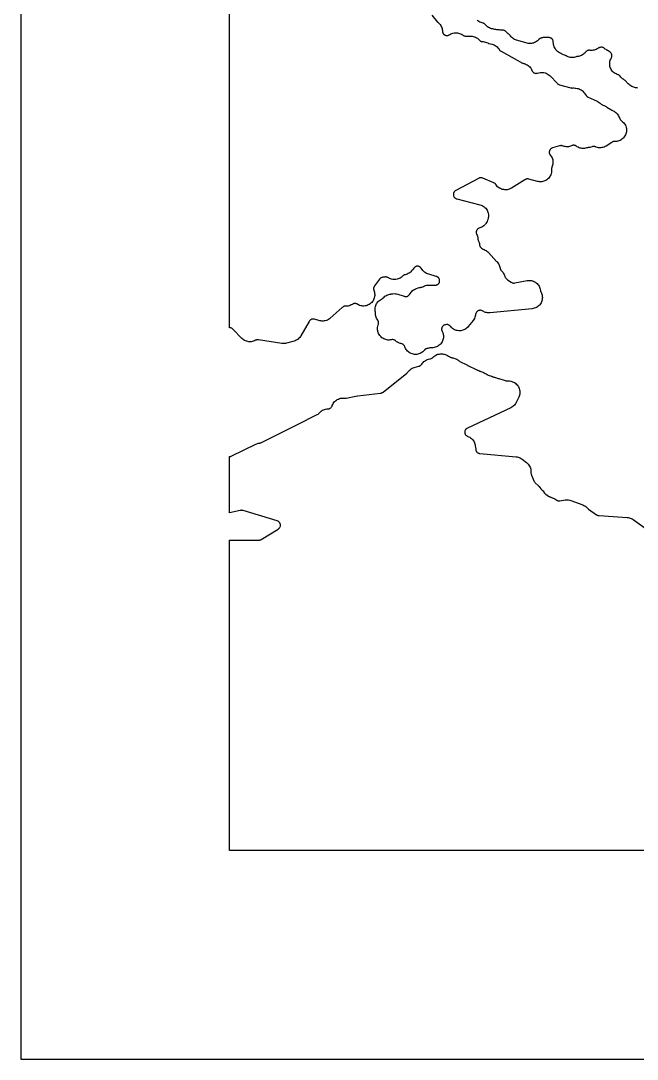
# Model space of a CAD drawing. Header units: metres. Extents: x 0 to 400, y 0 to 202.
# Drawn here: x 0 to 35.4, y 0 to 59.7 of the extents above; entities that cross this region are included whole.
import ezdxf

# ---------------------------------------------------------------- set-up
doc = ezdxf.new("R2010")
doc.units = ezdxf.units.M

msp = doc.modelspace()

# ---------------------------------------------------------------- linework, layer by layer
msp.add_lwpolyline([(400, 202.2006), (0, 202.2006), (0, -0.0004), (400, -0.0004), (400, 202.2006)], close=True)
for points in [[(23.611, 60.0026), (23.952, 59.6046), (23.977, 59.5786), (24.011, 59.5486), (24.055, 59.5056), (24.095, 59.4596), (24.13, 59.4096), (24.16, 59.3566), (24.185, 59.3006), (24.205, 59.2426), (24.219, 59.1836), (24.228, 59.1226), (24.23, 59.0866), (24.234, 59.0506), (24.239, 59.0246), (24.246, 59.0006), (24.255, 58.9786), (24.265, 58.9596), (24.28, 58.9386), (24.296, 58.9186), (24.313, 58.9016), (24.331, 58.8866), (24.35, 58.8736), (24.371, 58.8626), (24.398, 58.8506), (24.422, 58.8436), (24.44, 58.8396), (24.463, 58.8376), (24.49, 58.8366), (24.517, 58.8386), (24.544, 58.8436), (24.576, 58.8526), (24.599, 58.8616), (24.621, 58.8726), (24.657, 58.8956), (24.713, 58.9266), (24.772, 58.9516), (24.832, 58.9716), (24.894, 58.9846), (24.958, 58.9926), (25.022, 58.9936), (25.085, 58.9876), (25.148, 58.9766), (25.209, 58.9586), (25.268, 58.9356), (25.325, 58.9066), (25.378, 58.8716), (25.415, 58.8456), (25.439, 58.8306), (25.458, 58.8216), (25.479, 58.8146), (25.505, 58.8076), (25.53, 58.8036), (25.568, 58.8016), (25.865, 58.7976), (25.932, 58.7936), (25.997, 58.7826), (26.061, 58.7646), (26.123, 58.7406), (26.182, 58.7096), (26.238, 58.6736), (26.29, 58.6316), (26.337, 58.5846), (26.357, 58.5636), (26.376, 58.5456), (26.393, 58.5326), (26.417, 58.5176), (26.44, 58.5066), (26.458, 58.4996), (26.484, 58.4936), (26.511, 58.4886), (26.566, 58.4846), (26.634, 58.4766), (26.701, 58.4606), (26.766, 58.4386), (26.828, 58.4086), (26.85, 58.3966), (26.876, 58.3856), (26.916, 58.3726), (27.058, 58.3356), (27.064, 58.3346), (27.072, 58.3326), (27.086, 58.3286), (27.137, 58.3146), (27.2, 58.2906), (27.26, 58.2596), (27.317, 58.2236), (27.369, 58.1806), (27.417, 58.1326), (27.459, 58.0806), (27.496, 58.0246), (27.502, 58.0146), (27.514, 57.9976), (27.532, 57.9786), (27.548, 57.9636), (27.57, 57.9476), (27.603, 57.9266), (28.83, 57.2546), (28.867, 57.2366), (28.888, 57.2286), (28.926, 57.2186), (28.986, 57.2006), (29.043, 57.1766), (29.098, 57.1476), (29.15, 57.1136), (29.198, 57.0736), (29.243, 57.0306), (29.283, 56.9826), (29.318, 56.9316), (29.348, 56.8766), (29.373, 56.8196), (29.376, 56.8126), (29.387, 56.7896), (29.399, 56.7706), (29.416, 56.7486), (29.433, 56.7296), (29.448, 56.7166), (29.468, 56.7026), (29.493, 56.6886), (29.514, 56.6786), (29.534, 56.6716), (29.561, 56.6656), (29.585, 56.6616), (29.607, 56.6616), (29.632, 56.6626), (29.66, 56.6676), (29.687, 56.6746), (29.698, 56.6786), (29.764, 56.6986), (29.833, 56.7106), (29.902, 56.7166), (29.971, 56.7146), (29.995, 56.7126), (30.061, 56.7036), (30.126, 56.6876), (30.189, 56.6656), (30.249, 56.6366), (30.306, 56.6026), (30.359, 56.5616), (30.408, 56.5166), (30.815, 56.0936), (30.848, 56.0636), (30.87, 56.0456), (30.892, 56.0326), (30.915, 56.0226), (30.956, 56.0086), (31.599, 55.8306), (31.638, 55.8216), (31.663, 55.8186), (31.685, 55.8176), (31.712, 55.8196), (31.782, 55.8196), (31.852, 55.8136), (31.894, 55.8066), (31.897, 55.8066), (31.96, 55.7986), (32.022, 55.7846), (32.082, 55.7646), (32.14, 55.7386), (32.195, 55.7066), (32.247, 55.6706), (32.295, 55.6286), (32.339, 55.5826), (32.378, 55.5316), (32.477, 55.3906), (32.5, 55.3606), (32.515, 55.3446), (32.531, 55.3296), (32.55, 55.3156), (32.569, 55.3036), (32.601, 55.2876), (33.114, 55.0586), (33.175, 55.0266), (33.233, 54.9896), (33.278, 54.9516), (33.286, 54.9456), (33.292, 54.9396), (33.321, 54.9146), (33.355, 54.8916), (33.391, 54.8686), (33.425, 54.8486), (33.451, 54.8376), (33.493, 54.8186), (33.497, 54.8156), (33.521, 54.8056), (33.551, 54.7936), (33.575, 54.7836), (33.627, 54.7576), (33.676, 54.7266), (33.894, 54.5766), (33.924, 54.5576), (33.947, 54.5466), (33.973, 54.5356), (34.002, 54.5246), (34.03, 54.5136), (34.085, 54.4856), (34.137, 54.4526), (34.186, 54.4156), (34.231, 54.3736), (34.272, 54.3276), (34.309, 54.2776), (34.34, 54.2256), (34.366, 54.1696), (34.413, 54.0576), (34.43, 54.0206), (34.443, 53.9996), (34.456, 53.9826), (34.474, 53.9626), (34.493, 53.9456), (34.53, 53.9196), (34.58, 53.8796), (34.627, 53.8346), (34.668, 53.7856), (34.705, 53.7336), (34.736, 53.6766), (34.761, 53.6176), (34.781, 53.5566), (34.794, 53.4936), (34.801, 53.4306), (34.801, 53.3656), (34.796, 53.3016), (34.784, 53.2386), (34.766, 53.1776), (34.741, 53.1176), (34.711, 53.0606), (34.676, 53.0076), (34.635, 52.9576), (34.59, 52.9126), (34.54, 52.8716), (34.487, 52.8356), (34.43, 52.8056), (34.371, 52.7806), (34.309, 52.7626), (34.246, 52.7506), (34.182, 52.7446), (34.15, 52.7446), (34.093, 52.7436), (34.07, 52.7406), (34.044, 52.7346), (34.02, 52.7266), (33.996, 52.7156), (33.959, 52.6946), (33.628, 52.4836), (33.571, 52.4516), (33.512, 52.4246), (33.45, 52.4046), (33.386, 52.3906), (33.322, 52.3826), (33.257, 52.3816), (33.192, 52.3876), (33.128, 52.3996), (33.065, 52.4176), (33.032, 52.4316), (33.025, 52.4346), (33.005, 52.4426), (32.985, 52.4496), (32.965, 52.4546), (32.938, 52.4596), (32.915, 52.4606), (32.891, 52.4596), (32.864, 52.4566), (32.843, 52.4516), (32.822, 52.4446), (32.821, 52.4446), (32.758, 52.4206), (32.693, 52.4026), (32.626, 52.3926), (32.61, 52.3916), (32.558, 52.3866), (32.536, 52.3816), (32.507, 52.3726), (32.447, 52.3566), (32.386, 52.3466), (32.325, 52.3426), (32.263, 52.3446), (32.202, 52.3516), (32.141, 52.3656), (32.082, 52.3846), (32.026, 52.4096), (31.972, 52.4396), (31.921, 52.4736), (31.912, 52.4806), (31.888, 52.4956), (31.866, 52.5066), (31.844, 52.5146), (31.823, 52.5206), (31.798, 52.5246), (31.771, 52.5266), (31.751, 52.5266), (31.725, 52.5236), (31.701, 52.5176), (31.68, 52.5116), (31.645, 52.4956), (31.587, 52.4736), (31.527, 52.4576), (31.466, 52.4466), (31.405, 52.4416), (31.343, 52.4426), (31.281, 52.4496), (31.221, 52.4626), (31.162, 52.4816), (31.117, 52.4976), (31.095, 52.5026), (31.07, 52.5066), (31.046, 52.5076), (31.021, 52.5066), (31, 52.5036), (30.961, 52.4936), (30.558, 52.3716), (30.52, 52.3586), (30.497, 52.3476), (30.476, 52.3346), (30.458, 52.3216), (30.44, 52.3066), (30.424, 52.2886), (30.409, 52.2686), (30.396, 52.2476), (30.385, 52.2256), (30.377, 52.2046), (30.371, 52.1806), (30.366, 52.1546), (30.365, 52.1346), (30.366, 52.1076), (30.369, 52.0806), (30.373, 52.0596), (30.381, 52.0376), (30.39, 52.0156), (30.403, 51.9936), (30.417, 51.9736), (30.424, 51.9656), (30.462, 51.9156), (30.495, 51.8626), (30.523, 51.8066), (30.546, 51.7486), (30.563, 51.6886), (30.574, 51.6276), (30.579, 51.5646), (30.578, 51.5026), (30.571, 51.4406), (30.558, 51.3796), (30.539, 51.3196), (30.514, 51.2626), (30.514, 51.2616), (30.506, 51.2386), (30.5, 51.2166), (30.496, 51.1916), (30.495, 51.1656), (30.496, 51.1426), (30.496, 51.1416), (30.497, 51.1106), (30.499, 51.0796), (30.496, 51.0166), (30.487, 50.9546), (30.473, 50.8936), (30.452, 50.8346), (30.426, 50.7776), (30.394, 50.7236), (30.358, 50.6726), (30.316, 50.6256), (30.27, 50.5826), (30.221, 50.5446), (30.168, 50.5116), (30.111, 50.4836), (30.053, 50.4606), (29.993, 50.4446), (29.931, 50.4336), (29.868, 50.4286), (29.806, 50.4306), (29.743, 50.4376), (29.682, 50.4506), (29.196, 50.5826), (29.154, 50.5906), (29.127, 50.5936), (29.102, 50.5946), (29.077, 50.5916), (29.051, 50.5866), (29.026, 50.5786), (29.001, 50.5686), (28.964, 50.5486), (28.188, 50.0666), (28.131, 50.0346), (28.07, 50.0086), (28.008, 49.9896), (27.944, 49.9756), (27.878, 49.9696), (27.813, 49.9696), (27.748, 49.9766), (27.683, 49.9896), (27.621, 50.0086), (27.561, 50.0346), (27.503, 50.0666), (27.45, 50.1036), (27.4, 50.1466), (27.355, 50.1946), (27.314, 50.2456), (27.281, 50.2936), (27.268, 50.3086), (27.25, 50.3246), (27.228, 50.3426), (27.208, 50.3546), (27.172, 50.3716), (26.546, 50.6376), (26.505, 50.6526), (26.481, 50.6586), (26.459, 50.6626), (26.43, 50.6636), (26.406, 50.6626), (26.383, 50.6596), (26.36, 50.6536), (26.336, 50.6446), (26.298, 50.6266), (24.998, 49.9226), (24.963, 49.9006), (24.943, 49.8866), (24.926, 49.8706), (24.909, 49.8506), (24.895, 49.8306), (24.882, 49.8096), (24.871, 49.7856), (24.863, 49.7606), (24.858, 49.7396), (24.855, 49.7116), (24.854, 49.6866), (24.856, 49.6626), (24.86, 49.6386), (24.867, 49.6136), (24.876, 49.5896), (24.887, 49.5686), (24.901, 49.5476), (24.917, 49.5276), (24.934, 49.5096), (24.954, 49.4926), (24.975, 49.4786), (24.995, 49.4676), (25.017, 49.4576), (25.057, 49.4456), (26.385, 49.1076), (26.447, 49.0886), (26.508, 49.0626), (26.565, 49.0316), (26.619, 48.9946), (26.668, 48.9516), (26.714, 48.9046), (26.754, 48.8536), (26.789, 48.7986), (26.818, 48.7396), (26.842, 48.6786), (26.858, 48.6156), (26.869, 48.5516), (26.873, 48.4866), (26.87, 48.4206), (26.861, 48.3566), (26.846, 48.2926), (26.824, 48.2316), (26.79, 48.1496), (26.763, 48.0926), (26.73, 48.0386), (26.693, 47.9876), (26.651, 47.9406), (26.604, 47.8986), (26.554, 47.8606), (26.5, 47.8276), (26.443, 47.8006), (26.384, 47.7786), (26.334, 47.7636), (26.308, 47.7526), (26.287, 47.7416), (26.269, 47.7296), (26.251, 47.7136), (26.231, 47.6946), (26.215, 47.6756), (26.202, 47.6556), (26.191, 47.6346), (26.182, 47.6126), (26.175, 47.5886), (26.169, 47.5626), (26.167, 47.5426), (26.167, 47.5176), (26.17, 47.4896), (26.174, 47.4666), (26.18, 47.4446), (26.187, 47.4276), (26.189, 47.4236), (26.216, 47.3666), (26.237, 47.3066), (26.253, 47.2446), (26.262, 47.1816), (26.264, 47.1436), (26.267, 47.1106), (26.272, 47.0876), (26.28, 47.0616), (26.29, 47.0366), (26.297, 47.0216), (26.303, 47.0076), (26.314, 46.9856), (26.334, 46.9336), (26.349, 46.8786), (26.359, 46.8236), (26.365, 46.7766), (26.371, 46.7546), (26.379, 46.7316), (26.391, 46.7056), (26.403, 46.6856), (26.416, 46.6676), (26.445, 46.6356), (26.46, 46.6206), (26.489, 46.5946), (26.509, 46.5796), (26.527, 46.5686), (26.55, 46.5576), (26.573, 46.5486), (26.603, 46.5386), (26.608, 46.5366), (26.629, 46.5296), (26.683, 46.5066), (26.734, 46.4776), (26.783, 46.4446), (26.829, 46.4076), (26.871, 46.3656), (27.343, 45.8556), (27.367, 45.8306), (27.411, 45.7746), (27.449, 45.7136), (27.459, 45.6946), (27.462, 45.6896), (27.468, 45.6806), (27.493, 45.6276), (27.514, 45.5726), (27.53, 45.5166), (27.54, 45.4586), (27.541, 45.4546), (27.546, 45.4306), (27.556, 45.4026), (27.564, 45.3826), (27.576, 45.3626), (27.59, 45.3426), (27.604, 45.3256), (27.634, 45.2966), (27.674, 45.2536), (27.71, 45.2066), (27.742, 45.1566), (27.769, 45.1046), (27.791, 45.0496), (27.81, 44.9966), (27.821, 44.9726), (27.834, 44.9496), (27.852, 44.9246), (27.873, 44.8926), (27.893, 44.8656), (27.91, 44.8466), (27.93, 44.8286), (27.963, 44.8026), (28.173, 44.6606), (28.208, 44.6386), (28.229, 44.6286), (28.252, 44.6206), (28.279, 44.6136), (28.304, 44.6096), (28.326, 44.6086), (28.352, 44.6096), (28.393, 44.6156), (29.089, 44.7486), (29.151, 44.7576), (29.214, 44.7606), (29.276, 44.7576), (29.338, 44.7476), (29.399, 44.7326), (29.458, 44.7116), (29.515, 44.6846), (29.569, 44.6526), (29.619, 44.6156), (29.666, 44.5736), (29.709, 44.5276), (29.746, 44.4776), (29.779, 44.4236), (29.807, 44.3676), (29.829, 44.3086), (29.845, 44.2486), (29.855, 44.1866), (29.855, 44.1846), (29.86, 44.1596), (29.869, 44.1326), (29.88, 44.1066), (29.892, 44.0856), (29.919, 44.0276), (29.941, 43.9676), (29.957, 43.9056), (29.967, 43.8426), (29.97, 43.7786), (29.967, 43.7146), (29.958, 43.6516), (29.942, 43.5896), (29.921, 43.5286), (29.894, 43.4716), (29.861, 43.4166), (29.822, 43.3646), (29.779, 43.3176), (29.732, 43.2746), (29.681, 43.2366), (29.626, 43.2046), (29.568, 43.1766), (29.507, 43.1556), (29.445, 43.1406), (29.382, 43.1316), (26.941, 42.9046), (26.882, 42.9016), (26.823, 42.9046), (26.764, 42.9126), (26.707, 42.9256), (26.651, 42.9436), (26.597, 42.9676), (26.545, 42.9956), (26.516, 43.0136), (26.495, 43.0236), (26.471, 43.0316), (26.445, 43.0386), (26.421, 43.0426), (26.399, 43.0436), (26.373, 43.0426), (26.348, 43.0396), (26.325, 43.0336), (26.301, 43.0256), (26.28, 43.0156), (26.259, 43.0036), (26.237, 42.9866), (26.218, 42.9706), (26.204, 42.9546), (26.189, 42.9346), (26.167, 42.8986), (26.164, 42.8936), (26.147, 42.8586), (26.139, 42.8366), (26.133, 42.8136), (26.126, 42.7696), (26.112, 42.7036), (26.092, 42.6396), (26.064, 42.5786), (26.031, 42.5196), (25.992, 42.4656), (25.706, 42.1086), (25.665, 42.0616), (25.619, 42.0196), (25.57, 41.9816), (25.518, 41.9486), (25.462, 41.9216), (25.405, 41.8986), (25.345, 41.8816), (25.284, 41.8706), (25.222, 41.8656), (25.16, 41.8666), (25.099, 41.8736), (25.038, 41.8866), (24.979, 41.9046), (24.922, 41.9286), (24.867, 41.9576), (24.815, 41.9916), (24.767, 42.0316), (24.723, 42.0746), (24.683, 42.1226), (24.676, 42.1326), (24.658, 42.1516), (24.64, 42.1676), (24.62, 42.1826), (24.601, 42.1936), (24.579, 42.2036), (24.552, 42.2126), (24.528, 42.2186), (24.505, 42.2216), (24.481, 42.2226), (24.454, 42.2206), (24.412, 42.2146), (24.394, 42.2106), (24.357, 42.2006), (24.332, 42.1906), (24.309, 42.1796), (24.289, 42.1666), (24.27, 42.1526), (24.25, 42.1336), (24.233, 42.1146), (24.221, 42.0966), (24.208, 42.0736), (24.197, 42.0496), (24.19, 42.0276), (24.184, 42.0026), (24.181, 41.9756), (24.181, 41.9516), (24.182, 41.9286), (24.186, 41.9066), (24.193, 41.8836), (24.206, 41.8496), (24.207, 41.8486), (24.214, 41.8356), (24.24, 41.7776), (24.261, 41.7176), (24.275, 41.6556), (24.284, 41.5926), (24.286, 41.5296), (24.282, 41.4656), (24.272, 41.4026), (24.256, 41.3416), (24.233, 41.2816), (24.206, 41.2246), (24.172, 41.1706), (24.134, 41.1206), (24.091, 41.0736), (24.043, 41.0316), (23.991, 40.9946), (23.937, 40.9626), (23.879, 40.9356), (23.819, 40.9156), (23.757, 40.9006), (23.694, 40.8916), (23.631, 40.8896), (23.573, 40.8906), (23.548, 40.8886), (23.511, 40.8816), (23.504, 40.8796), (23.469, 40.8696), (23.421, 40.8586), (23.373, 40.8516), (23.35, 40.8486), (23.327, 40.8436), (23.304, 40.8366), (23.279, 40.8246), (23.258, 40.8136), (23.239, 40.8006), (23.218, 40.7826), (23.201, 40.7656), (23.193, 40.7546), (23.151, 40.7066), (23.104, 40.6616), (23.053, 40.6226), (22.998, 40.5886), (22.94, 40.5596), (22.88, 40.5376), (22.817, 40.5206), (22.754, 40.5106), (22.689, 40.5066), (22.625, 40.5096), (22.561, 40.5186), (22.498, 40.5336), (22.438, 40.5546), (22.379, 40.5826), (22.324, 40.6156), (22.272, 40.6536), (22.224, 40.6966), (22.181, 40.7446), (22.143, 40.7966), (22.11, 40.8526), (22.083, 40.9106), (22.07, 40.9466), (22.057, 40.9786), (22.046, 40.9986), (22.034, 41.0166), (22.017, 41.0376), (21.999, 41.0556), (21.982, 41.0706), (21.964, 41.0826), (21.941, 41.0956), (21.918, 41.1066), (21.897, 41.1136), (21.843, 41.1256), (21.827, 41.1286), (21.823, 41.1296), (21.763, 41.1476), (21.705, 41.1716), (21.649, 41.2016), (21.597, 41.2356), (21.548, 41.2756), (21.522, 41.2986), (21.499, 41.3166), (21.478, 41.3286), (21.458, 41.3386), (21.435, 41.3466), (21.409, 41.3526), (21.382, 41.3566), (21.357, 41.3576), (21.333, 41.3566), (21.293, 41.3506), (21.283, 41.3476), (21.221, 41.3376), (21.159, 41.3336), (21.096, 41.3356), (21.034, 41.3436), (20.973, 41.3576), (20.914, 41.3766), (20.857, 41.4026), (20.802, 41.4326), (20.751, 41.4686), (20.704, 41.5086), (20.66, 41.5536), (20.621, 41.6026), (20.587, 41.6556), (20.558, 41.7106), (20.535, 41.7686), (20.517, 41.8286), (20.506, 41.8896), (20.505, 41.8966), (20.498, 41.9886), (20.498, 41.9896), (20.502, 42.0626), (20.514, 42.1346), (20.535, 42.2046), (20.55, 42.2476), (20.556, 42.2746), (20.56, 42.3006), (20.561, 42.3236), (20.56, 42.3506), (20.556, 42.3736), (20.55, 42.3976), (20.541, 42.4226), (20.53, 42.4446), (20.518, 42.4646), (20.51, 42.4746), (20.474, 42.5276), (20.443, 42.5836), (20.417, 42.6426), (20.398, 42.7036), (20.384, 42.7666), (20.377, 42.8306), (20.376, 42.8946), (20.377, 42.9116), (20.376, 42.9316), (20.366, 42.9856), (20.363, 43.0036), (20.357, 43.0666), (20.357, 43.1296), (20.363, 43.1916), (20.375, 43.2536), (20.392, 43.3136), (20.416, 43.3716), (20.445, 43.4276), (20.48, 43.4806), (20.519, 43.5296), (20.563, 43.5746), (20.611, 43.6146), (20.663, 43.6506), (20.718, 43.6806), (20.758, 43.7006), (20.78, 43.7146), (20.803, 43.7316), (20.819, 43.7466), (20.831, 43.7606), (20.875, 43.8056), (20.923, 43.8466), (20.974, 43.8816), (21.029, 43.9126), (21.087, 43.9376), (21.147, 43.9576), (21.208, 43.9716), (21.271, 43.9786), (21.281, 43.9796), (21.318, 43.9856), (21.346, 43.9906), (21.385, 43.9966), (21.453, 44.0006), (21.522, 43.9976), (21.589, 43.9866), (21.655, 43.9696), (22.028, 43.8496), (22.067, 43.8396), (22.094, 43.8356), (22.121, 43.8336), (22.142, 43.8336), (22.164, 43.8376), (22.194, 43.8446), (22.217, 43.8526), (22.239, 43.8626), (22.261, 43.8756), (22.279, 43.8886), (22.297, 43.9056), (22.316, 43.9256), (22.339, 43.9566), (22.389, 44.0326), (22.426, 44.0836), (22.467, 44.1306), (22.513, 44.1726), (22.562, 44.2106), (22.615, 44.2436), (22.671, 44.2716), (22.729, 44.2936), (22.839, 44.3296), (22.893, 44.3446), (22.948, 44.3546), (22.962, 44.3566), (22.994, 44.3626), (23.035, 44.3746), (23.095, 44.3946), (23.131, 44.4096), (23.141, 44.4146), (23.198, 44.4416), (23.257, 44.4626), (23.318, 44.4776), (23.38, 44.4866), (23.443, 44.4896), (23.802, 44.4896), (23.84, 44.4916), (23.866, 44.4956), (23.894, 44.5026), (23.912, 44.5086), (23.934, 44.5196), (23.958, 44.5336), (23.978, 44.5496), (23.996, 44.5656), (24.012, 44.5836), (24.027, 44.6036), (24.039, 44.6236), (24.051, 44.6486), (24.058, 44.6696), (24.064, 44.6946), (24.068, 44.7206), (24.068, 44.7446), (24.067, 44.7676), (24.063, 44.7916), (24.056, 44.8206), (24.047, 44.8426), (24.038, 44.8626), (24.024, 44.8836), (24.009, 44.9046), (23.993, 44.9206), (23.973, 44.9376), (23.953, 44.9526), (23.932, 44.9646), (23.909, 44.9756), (23.87, 44.9886), (23.44, 45.1106), (23.376, 45.1316), (23.315, 45.1606), (23.257, 45.1946), (23.203, 45.2356), (23.153, 45.2806), (23.109, 45.3316), (22.999, 45.4706), (22.972, 45.5016), (22.958, 45.5156), (22.936, 45.5316), (22.914, 45.5456), (22.892, 45.5566), (22.87, 45.5646), (22.845, 45.5716), (22.819, 45.5756), (22.799, 45.5766), (22.771, 45.5756), (22.745, 45.5716), (22.72, 45.5656), (22.698, 45.5586), (22.678, 45.5486), (22.655, 45.5356), (22.635, 45.5206), (22.615, 45.5016), (22.597, 45.4836), (22.577, 45.4566), (22.577, 45.4556), (22.548, 45.4146), (22.517, 45.3766), (22.473, 45.3266), (22.454, 45.3056), (22.412, 45.2596), (22.365, 45.2186), (22.314, 45.1826), (22.261, 45.1506), (22.204, 45.1246), (22.145, 45.1046), (22.085, 45.0896), (22.076, 45.0876), (22.053, 45.0816), (22.031, 45.0726), (22.009, 45.0606), (21.989, 45.0486), (21.956, 45.0216), (21.897, 44.9696), (21.848, 44.9316), (21.795, 44.8976), (21.739, 44.8686), (21.681, 44.8456), (21.621, 44.8286), (21.559, 44.8166), (21.497, 44.8116), (21.434, 44.8116), (21.372, 44.8186), (21.31, 44.8306), (21.251, 44.8496), (21.193, 44.8736), (21.138, 44.9026), (21.12, 44.9136), (21.084, 44.9316), (21.058, 44.9436), (21.036, 44.9496), (21.015, 44.9546), (20.988, 44.9566), (20.963, 44.9576), (20.924, 44.9546), (20.799, 44.9376), (20.759, 44.9296), (20.738, 44.9236), (20.715, 44.9146), (20.69, 44.9016), (20.668, 44.8876), (20.649, 44.8716), (20.633, 44.8556), (20.607, 44.8246), (20.328, 44.4486), (20.306, 44.4166), (20.296, 44.3976), (20.286, 44.3746), (20.278, 44.3496), (20.273, 44.3256), (20.27, 44.3016), (20.27, 44.2796), (20.271, 44.2576), (20.276, 44.2326), (20.286, 44.1946), (20.305, 44.1386), (20.321, 44.0786), (20.332, 44.0166), (20.337, 43.9536), (20.335, 43.8906), (20.328, 43.8286), (20.314, 43.7676), (20.295, 43.7076), (20.27, 43.6496), (20.24, 43.5946), (20.204, 43.5436), (20.163, 43.4956), (20.118, 43.4516), (20.069, 43.4116), (20.017, 43.3776), (19.961, 43.3486), (19.903, 43.3246), (19.843, 43.3066), (19.781, 43.2956), (19.718, 43.2896), (19.656, 43.2896), (19.593, 43.2956), (19.532, 43.3076), (19.471, 43.3266), (19.413, 43.3506), (19.358, 43.3796), (19.314, 43.4056), (19.293, 43.4156), (19.27, 43.4226), (19.247, 43.4286), (19.221, 43.4316), (19.198, 43.4326), (19.172, 43.4306), (19.146, 43.4266), (19.123, 43.4206), (19.099, 43.4116), (19.079, 43.4016), (19.04, 43.3776), (18.986, 43.3476), (18.93, 43.3226), (18.872, 43.3026), (18.812, 43.2886), (18.751, 43.2806), (18.689, 43.2786), (18.633, 43.2796), (18.612, 43.2776), (18.586, 43.2716), (18.561, 43.2646), (18.539, 43.2556), (18.519, 43.2456), (18.499, 43.2316), (18.466, 43.2056), (17.78, 42.5896), (17.73, 42.5486), (17.676, 42.5136), (17.618, 42.4836), (17.559, 42.4586), (17.497, 42.4406), (17.433, 42.4296), (17.369, 42.4236), (17.304, 42.4246), (17.24, 42.4326), (17.177, 42.4466), (16.874, 42.5286), (16.835, 42.5366), (16.808, 42.5396), (16.781, 42.5406), (16.754, 42.5376), (16.733, 42.5336), (16.71, 42.5266), (16.684, 42.5156), (16.66, 42.5026), (16.64, 42.4896), (16.622, 42.4746), (16.602, 42.4546), (16.587, 42.4346), (16.565, 42.4016), (16.098, 41.5806), (16.064, 41.5276), (16.025, 41.4776), (15.981, 41.4316), (15.933, 41.3896), (15.881, 41.3536), (15.825, 41.3226), (15.767, 41.2966), (15.707, 41.2766), (15.275, 41.1576), (15.209, 41.1436), (15.142, 41.1356), (15.074, 41.1356), (15.007, 41.1416), (13.66, 41.3436), (13.617, 41.3476), (13.593, 41.3476), (13.57, 41.3446), (13.544, 41.3396), (13.517, 41.3306), (13.494, 41.3206), (13.485, 41.3166), (13.427, 41.2866), (13.366, 41.2636), (13.302, 41.2466), (13.238, 41.2366), (13.173, 41.2326), (13.107, 41.2356), (13.042, 41.2446), (12.979, 41.2606), (12.917, 41.2826), (12.858, 41.3106), (12.802, 41.3446), (12.75, 41.3846), (12.702, 41.4286), (12.192, 41.9546), (12.162, 41.9826), (12.145, 41.9946), (12.122, 42.0086), (12.099, 42.0206), (12.075, 42.0296), (12.049, 42.0356), (12.028, 42.0396), (12.005, 42.0406), (12, 42.0406), (12, 137.9516)], [(35.451, 55.8166), (35.389, 55.8236), (35.329, 55.8366), (35.27, 55.8546), (35.23, 55.8696), (35.223, 55.8706), (35.164, 55.8886), (35.107, 55.9116), (35.052, 55.9396), (35, 55.9736), (34.952, 56.0116), (34.907, 56.0536), (34.726, 56.2446), (34.697, 56.2726), (34.673, 56.2906), (34.645, 56.3086), (34.639, 56.3116), (34.623, 56.3226), (34.582, 56.3486), (34.529, 56.3916), (34.481, 56.4396), (34.438, 56.4936), (34.431, 56.5016), (34.417, 56.5176), (34.399, 56.5346), (34.377, 56.5506), (34.357, 56.5626), (34.338, 56.5726), (34.319, 56.5796), (34.318, 56.5796), (34.259, 56.5986), (34.201, 56.6236), (34.146, 56.6536), (34.093, 56.6886), (34.045, 56.7296), (34, 56.7746), (33.961, 56.8236), (33.926, 56.8756), (33.896, 56.9316), (33.872, 56.9906), (33.854, 57.0506), (33.842, 57.1126), (33.836, 57.1756), (33.836, 57.2386), (33.842, 57.3016), (33.854, 57.3636), (33.873, 57.4236), (33.897, 57.4826), (33.926, 57.5386), (33.937, 57.5566), (33.947, 57.5786), (33.956, 57.6026), (33.962, 57.6266), (33.965, 57.6496), (33.966, 57.6736), (33.965, 57.6976), (33.962, 57.7206), (33.956, 57.7456), (33.948, 57.7676), (33.937, 57.7906), (33.923, 57.8136), (33.91, 57.8326), (33.896, 57.8486), (33.866, 57.8756), (33.807, 57.9256), (33.777, 57.9486), (33.756, 57.9606), (33.711, 57.9826), (33.702, 57.9876), (33.682, 57.9956), (33.633, 58.0226), (33.586, 58.0536), (33.542, 58.0886), (33.522, 58.1066), (33.501, 58.1226), (33.481, 58.1346), (33.459, 58.1446), (33.438, 58.1516), (33.412, 58.1586), (33.387, 58.1626), (33.365, 58.1636), (33.34, 58.1626), (33.319, 58.1606), (33.296, 58.1546), (33.257, 58.1416), (33.235, 58.1336), (33.201, 58.1186), (33.182, 58.1076), (33.165, 58.0956), (33.114, 58.0636), (33.061, 58.0356), (33.005, 58.0126), (32.947, 57.9956), (32.888, 57.9836), (32.829, 57.9776), (32.768, 57.9766), (32.708, 57.9816), (32.672, 57.9866), (32.65, 57.9866), (32.625, 57.9846), (32.6, 57.9806), (32.577, 57.9746), (32.553, 57.9646), (32.534, 57.9556), (32.511, 57.9406), (32.489, 57.9236), (32.475, 57.9106), (32.461, 57.8946), (32.442, 57.8706), (32.422, 57.8456), (32.379, 57.8016), (32.331, 57.7616), (32.28, 57.7256), (32.225, 57.6956), (32.168, 57.6706), (32.109, 57.6506), (32.048, 57.6376), (32.029, 57.6356), (32.018, 57.6336), (31.978, 57.6266), (31.956, 57.6206), (31.919, 57.6066), (31.861, 57.5876), (31.802, 57.5746), (31.742, 57.5666), (31.681, 57.5646), (31.62, 57.5686), (31.56, 57.5776), (31.502, 57.5926), (31.444, 57.6126), (31.389, 57.6376), (31.342, 57.6656), (31.337, 57.6686), (31.313, 57.6816), (31.29, 57.6906), (31.235, 57.7076), (31.174, 57.7296), (31.115, 57.7576), (31.065, 57.7886), (31.063, 57.7896), (31.059, 57.7916), (31.056, 57.7936), (31.055, 57.7946), (31.032, 57.8066), (31.011, 57.8156), (30.952, 57.8436), (30.895, 57.8786), (30.843, 57.9186), (30.795, 57.9636), (30.752, 58.0136), (30.714, 58.0666), (30.682, 58.1246), (30.655, 58.1846), (30.653, 58.1906), (30.653, 58.1916), (30.629, 58.2546), (30.611, 58.3196), (30.601, 58.3866), (30.598, 58.4356), (30.597, 58.4546), (30.595, 58.4896), (30.592, 58.5126), (30.586, 58.5356), (30.578, 58.5586), (30.567, 58.5806), (30.555, 58.6016), (30.539, 58.6236), (30.524, 58.6396), (30.506, 58.6566), (30.484, 58.6726), (30.466, 58.6836), (30.443, 58.6946), (30.43, 58.7006), (30.428, 58.7016), (30.413, 58.7076), (30.407, 58.7106), (30.386, 58.7176), (30.359, 58.7236), (30.358, 58.7236), (30.319, 58.7286), (30.297, 58.7286), (30.277, 58.7276), (30.274, 58.7266), (30.226, 58.7196), (30.177, 58.7156), (30.091, 58.7126), (30.073, 58.7116), (30.048, 58.7126), (30.04, 58.7126), (29.994, 58.7126), (29.971, 58.7106), (29.946, 58.7056), (29.922, 58.6976), (29.897, 58.6876), (29.876, 58.6766), (29.844, 58.6556), (29.77, 58.6016), (29.741, 58.5786), (29.727, 58.5646), (29.681, 58.5226), (29.631, 58.4856), (29.578, 58.4526), (29.522, 58.4256), (29.463, 58.4046), (29.403, 58.3886), (29.342, 58.3786), (29.28, 58.3746), (29.217, 58.3766), (29.156, 58.3846), (29.095, 58.3986), (28.482, 58.5696), (28.424, 58.5886), (28.367, 58.6136), (28.314, 58.6436), (28.263, 58.6786), (28.216, 58.7176), (28.173, 58.7616), (28.134, 58.8096), (28.101, 58.8546), (28.087, 58.8696), (28.067, 58.8876), (28.02, 58.9226), (28.019, 58.9236), (27.999, 58.9376), (27.948, 58.9826), (27.901, 59.0326), (27.9, 59.0346), (27.871, 59.0656), (27.852, 59.0836), (27.833, 59.0976), (27.812, 59.1106), (27.789, 59.1216), (27.767, 59.1296), (27.743, 59.1356), (27.72, 59.1396), (27.699, 59.1406), (27.656, 59.1396), (27.599, 59.1396), (27.541, 59.1446), (27.484, 59.1556), (27.451, 59.1626), (27.426, 59.1656), (27.384, 59.1666), (27.356, 59.1666), (27.298, 59.1716), (27.24, 59.1806), (27.184, 59.1956), (27.163, 59.2026), (27.13, 59.2096), (27.12, 59.2116), (27.054, 59.2246), (26.989, 59.2446), (26.926, 59.2716), (26.866, 59.3046), (26.811, 59.3436), (26.76, 59.3886), (26.714, 59.4386), (26.682, 59.4766), (26.665, 59.4936), (26.648, 59.5076), (26.628, 59.5216), (26.608, 59.5326), (26.587, 59.5416), (26.563, 59.5496), (26.508, 59.5626), (26.444, 59.5816), (26.383, 59.6056), (26.324, 59.6376), (26.269, 59.6736), (26.218, 59.7166)], [(95.141, 11.9996), (12, 11.9996), (12, 29.8406), (12.016, 29.8396), (13.658, 29.8326), (13.697, 29.8346), (13.721, 29.8376), (13.745, 29.8436), (13.769, 29.8516), (13.787, 29.8586), (13.819, 29.8776), (14.786, 30.4726), (14.823, 30.4986), (14.841, 30.5126), (14.857, 30.5296), (14.872, 30.5496), (14.886, 30.5716), (14.902, 30.6006), (14.924, 30.6386), (14.923, 30.6466), (14.918, 30.7096), (14.918, 30.7186), (14.915, 30.7396), (14.91, 30.7616), (14.901, 30.7896), (14.89, 30.8136), (14.879, 30.8326), (14.864, 30.8526), (14.847, 30.8716), (14.828, 30.8896), (14.809, 30.9036), (14.788, 30.9166), (14.765, 30.9276), (14.727, 30.9406), (12.774, 31.5326), (12.732, 31.5436), (12.709, 31.5466), (12.683, 31.5476), (12.655, 31.5456), (12.612, 31.5386), (12, 31.3956), (12, 34.6386), (12.016, 34.6386), (12.039, 34.6416), (12.068, 34.6476), (12.068, 34.6476), (12.092, 34.6556), (12.126, 34.6706), (13.501, 35.3496), (13.567, 35.3776), (13.635, 35.3986), (13.705, 35.4116), (13.738, 35.4156), (13.763, 35.4206), (13.785, 35.4286), (13.823, 35.4446), (16.358, 36.7036), (16.395, 36.7246), (16.433, 36.7506), (16.477, 36.7776), (16.523, 36.8026), (17.039, 37.0466), (17.078, 37.0676), (17.096, 37.0796), (17.114, 37.0946), (17.132, 37.1136), (17.144, 37.1286), (17.186, 37.1776), (17.233, 37.2216), (17.283, 37.2606), (17.338, 37.2946), (17.395, 37.3226), (17.455, 37.3456), (17.516, 37.3616), (17.58, 37.3726), (17.643, 37.3766), (17.67, 37.3766), (17.693, 37.3796), (17.714, 37.3846), (17.739, 37.3926), (17.766, 37.4056), (17.786, 37.4166), (17.807, 37.4316), (17.826, 37.4486), (17.842, 37.4656), (17.857, 37.4856), (17.87, 37.5066), (17.882, 37.5316), (17.898, 37.5756), (17.924, 37.6356), (17.955, 37.6916), (17.992, 37.7456), (18.034, 37.7946), (18.081, 37.8396), (18.133, 37.8806), (18.188, 37.9146), (18.246, 37.9436), (18.307, 37.9676), (18.369, 37.9836), (18.433, 37.9946), (18.498, 37.9986), (18.563, 37.9956), (18.594, 37.9936), (18.637, 37.9916), (18.663, 37.9926), (18.705, 37.9996), (19.257, 38.1146), (19.342, 38.1266), (19.368, 38.1286), (20.663, 38.2816), (20.701, 38.2876), (20.727, 38.2946), (20.746, 38.3016), (20.767, 38.3116), (20.788, 38.3236), (20.817, 38.3446), (22.188, 39.4366), (22.219, 39.4636), (22.234, 39.4786), (22.264, 39.5186), (22.303, 39.5646), (22.345, 39.6066), (22.391, 39.6446), (22.44, 39.6786), (22.493, 39.7076), (22.547, 39.7316), (22.604, 39.7506), (22.875, 39.8266), (22.911, 39.8386), (22.931, 39.8476), (22.953, 39.8606), (22.973, 39.8746), (22.992, 39.8906), (23.008, 39.9076), (23.025, 39.9286), (23.04, 39.9526), (23.075, 40.0026), (23.116, 40.0486), (23.16, 40.0906), (23.209, 40.1286), (23.261, 40.1626), (23.315, 40.1906), (23.373, 40.2136), (23.432, 40.2306), (23.508, 40.2486), (23.551, 40.2616), (23.586, 40.2736), (23.611, 40.2846), (23.633, 40.2976), (23.651, 40.3106), (23.674, 40.3306), (23.679, 40.3356), (23.688, 40.3446), (23.694, 40.3506), (23.742, 40.3946), (23.795, 40.4336), (23.851, 40.4666), (23.91, 40.4936), (23.972, 40.5146), (24.035, 40.5296), (24.1, 40.5386), (24.165, 40.5406), (24.23, 40.5356), (24.294, 40.5246), (24.318, 40.5176), (24.335, 40.5136), (24.385, 40.5016), (24.449, 40.4786), (24.51, 40.4486), (24.568, 40.4116), (24.61, 40.3826), (24.641, 40.3636), (24.663, 40.3526), (24.688, 40.3436), (24.732, 40.3316), (24.741, 40.3286), (24.743, 40.3286), (24.768, 40.3206), (24.791, 40.3146), (24.819, 40.3106), (24.88, 40.2996), (24.939, 40.2816), (24.997, 40.2586), (25.052, 40.2306), (25.104, 40.1966), (25.152, 40.1586), (25.182, 40.1326), (25.2, 40.1196), (25.233, 40.1006), (25.623, 39.9006), (25.659, 39.8836), (25.674, 39.8766), (25.677, 39.8746), (26.163, 39.6366), (26.196, 39.6216), (26.227, 39.6116), (26.24, 39.6066), (26.255, 39.6026), (26.315, 39.5776), (26.372, 39.5466), (26.375, 39.5446), (26.39, 39.5376), (26.427, 39.5246), (26.485, 39.5066), (26.555, 39.4806), (26.622, 39.4466), (26.673, 39.4156), (26.737, 39.3836), (26.758, 39.3736), (26.774, 39.3636), (26.78, 39.3606), (26.822, 39.3376), (26.859, 39.3216), (27.042, 39.2546), (27.051, 39.2516), (27.06, 39.2476), (27.074, 39.2426), (27.09, 39.2366), (27.101, 39.2326), (27.129, 39.2226), (27.144, 39.2196), (27.183, 39.2076), (27.191, 39.2046), (27.205, 39.2006), (27.225, 39.1946), (27.227, 39.1946), (27.249, 39.1886), (27.265, 39.1836), (27.271, 39.1816), (27.431, 39.1296), (27.44, 39.1276), (27.47, 39.1186), (27.822, 39.0066), (27.863, 38.9956), (27.89, 38.9916), (27.914, 38.9906), (27.955, 38.9926), (28.02, 38.9926), (28.085, 38.9866), (28.148, 38.9736), (28.21, 38.9546), (28.254, 38.9386), (28.313, 38.9136), (28.37, 38.8836), (28.423, 38.8476), (28.472, 38.8066), (28.517, 38.7606), (28.557, 38.7106), (28.592, 38.6576), (28.621, 38.6006), (28.645, 38.5416), (28.663, 38.4806), (28.675, 38.4176), (28.681, 38.3536), (28.68, 38.2896), (28.673, 38.2256), (28.659, 38.1636), (28.64, 38.1026), (28.615, 38.0436), (28.468, 37.7446), (28.437, 37.6896), (28.402, 37.6386), (28.362, 37.5906), (28.317, 37.5466), (28.269, 37.5076), (28.216, 37.4736), (28.161, 37.4436), (25.664, 36.2726), (25.628, 36.2536), (25.607, 36.2396), (25.588, 36.2246), (25.571, 36.2076), (25.556, 36.1896), (25.543, 36.1706), (25.531, 36.1486), (25.52, 36.1246), (25.513, 36.1006), (25.508, 36.0796), (25.505, 36.0516), (25.505, 36.0286), (25.506, 36.0076), (25.511, 35.9816), (25.518, 35.9576), (25.526, 35.9356), (25.538, 35.9126), (25.552, 35.8916), (25.566, 35.8726), (25.58, 35.8576), (25.601, 35.8396), (25.62, 35.8266), (25.64, 35.8146), (25.664, 35.8036), (25.681, 35.7976), (25.738, 35.7756), (25.792, 35.7476), (25.844, 35.7156), (25.892, 35.6776), (25.937, 35.6356), (25.977, 35.5906), (26.013, 35.5406), (26.045, 35.4876), (26.071, 35.4326), (26.091, 35.3756), (26.107, 35.3156), (26.116, 35.2556), (26.138, 35.0546), (26.145, 35.0146), (26.151, 34.9906), (26.16, 34.9666), (26.171, 34.9446), (26.183, 34.9246), (26.198, 34.9046), (26.213, 34.8876), (26.232, 34.8716), (26.252, 34.8566), (26.272, 34.8456), (26.296, 34.8336), (26.321, 34.8256), (26.343, 34.8196), (26.382, 34.8146), (28.464, 34.6246), (28.525, 34.6166), (28.585, 34.6026), (28.643, 34.5826), (28.699, 34.5566), (28.753, 34.5266), (28.803, 34.4906), (29.061, 34.2896), (29.111, 34.2466), (29.156, 34.1996), (29.196, 34.1476), (29.23, 34.0916), (29.259, 34.0336), (29.281, 33.9716), (29.298, 33.9086), (29.308, 33.8436), (29.311, 33.7786), (29.311, 33.7716), (29.312, 33.7166), (29.314, 33.6916), (29.323, 33.6526), (29.349, 33.5576), (29.361, 33.5196), (29.372, 33.4946), (29.377, 33.4836), (29.405, 33.4276), (29.485, 33.2386), (29.504, 33.1996), (29.517, 33.1766), (29.532, 33.1586), (29.56, 33.1276), (29.723, 32.9706), (29.731, 32.9626), (29.746, 32.9486), (29.778, 32.9186), (29.826, 32.8616), (29.882, 32.7876), (29.909, 32.7556), (29.946, 32.7196), (29.953, 32.7136), (29.967, 32.7016), (30.008, 32.6576), (30.045, 32.6096), (30.077, 32.5586), (30.085, 32.5446), (30.096, 32.5296), (30.113, 32.5106), (30.133, 32.4916), (30.165, 32.4676), (30.323, 32.3576), (30.352, 32.3406), (30.372, 32.3296), (30.409, 32.3146), (30.528, 32.2726), (30.529, 32.2726), (30.535, 32.2706), (30.546, 32.2666), (30.585, 32.2526), (30.64, 32.2286), (30.691, 32.1986), (30.74, 32.1646), (30.775, 32.1386), (30.793, 32.1266), (30.817, 32.1156), (30.839, 32.1066), (30.859, 32.1006), (30.881, 32.0966), (30.907, 32.0946), (30.93, 32.0946), (30.967, 32.0986), (31.282, 32.1446), (31.346, 32.1506), (31.411, 32.1506), (31.475, 32.1436), (31.538, 32.1306), (31.599, 32.1116), (32.296, 31.8556), (32.357, 31.8296), (32.415, 31.7986), (32.469, 31.7606), (32.519, 31.7176), (32.564, 31.6706), (32.576, 31.6566), (32.593, 31.6396), (32.623, 31.6166), (33.075, 31.2966), (33.109, 31.2756), (33.132, 31.2636), (33.152, 31.2556), (33.172, 31.2496), (33.195, 31.2446), (33.234, 31.2406), (34.845, 31.1406), (34.905, 31.1336), (34.965, 31.1216), (35.023, 31.1036), (35.079, 31.0806), (35.132, 31.0526), (35.183, 31.0196), (36.415, 30.1356)]]:
    msp.add_lwpolyline(points)

doc.saveas('drawing.dxf')
